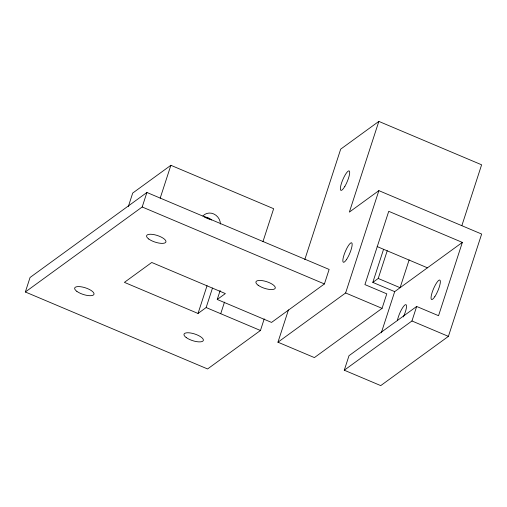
<?xml version="1.0" encoding="UTF-8"?>
<svg xmlns="http://www.w3.org/2000/svg" width="507" height="507" viewBox="0 0 507 507"><rect width="100%" height="100%" fill="white"/><g stroke="black" fill="none" stroke-linecap="round" stroke-linejoin="round"><path stroke-width="0.76" d="M264.223 318.878L260.452 330.488L207.585 368.957L25.35 291.988L30.065 277.475L146.903 192.47L329.132 269.439L324.417 283.952L271.549 322.42L217.243 299.479L220.171 290.473M128.334 206.533L132.707 193.066L170.872 165.295L273.653 208.707L262.956 241.624M25.35 291.988L142.188 206.983L146.903 192.47M160.174 198.212L170.872 165.295M217.243 299.479L225.362 293.572L151.745 262.474L124.405 282.367L198.028 313.459L207.052 285.688M198.028 313.459L206.146 307.553L212.49 288.033M220.722 313.713L224.5 302.102M461.89 225.526L481.618 164.8L378.843 121.395L349.367 212.103L378.868 190.638L481.65 234.05L448.403 336.375L380.732 385.605L344.278 370.211L349 355.699L416.665 306.462L438.542 315.703L462.352 242.403L388.736 211.311L364.92 284.604L386.784 293.845L382.069 308.357L314.403 357.593L277.956 342.2L288.451 309.897M304.802 259.571L340.679 149.159L378.843 121.395M277.956 342.2L345.622 292.964L378.868 190.638M462.352 242.403L394.687 291.639L372.81 282.399L383.558 249.33M372.81 282.399L378.228 278.463L387.259 250.654M381.321 332.776L394.687 291.639M409.136 259.895L400.099 287.703L378.228 278.463M344.278 370.211L411.95 320.975L416.665 306.462M377.145 246.567L427.439 267.81M205.183 217.452L209.556 219.297M142.188 206.983L324.417 283.952M345.622 292.964L382.069 308.357M411.95 320.975L448.403 336.375M206.146 307.553L260.452 330.488M202.889 215.976A10.565 9.627 54 0 1 213.846 213.992A10.565 9.627 54 0 1 220.431 224.05M204.264 216.977A10.565 9.627 54 0 1 211.52 220.038M397.38 320.716A10.565 2.402 -67.1 0 1 405.08 304.865A10.565 2.402 -67.1 0 1 403.376 316.907M76.855 291.354A10.159 3.492 18 0 0 93.453 294.992A10.159 3.492 18 0 0 82.717 287.089A10.159 3.492 18 0 0 76.855 291.354M186.189 337.535A10.159 3.492 18 0 0 202.794 341.173A10.159 3.492 18 0 0 192.064 333.27A10.159 3.492 18 0 0 186.189 337.535M258.114 285.207A10.159 3.492 18 0 0 274.712 288.844A10.159 3.492 18 0 0 263.976 280.941A10.159 3.492 18 0 0 258.114 285.207M148.773 239.025A10.159 3.492 18 0 0 165.371 242.669A10.159 3.492 18 0 0 154.635 234.76A10.159 3.492 18 0 0 148.773 239.025M434.803 296.677A10.565 2.402 -67.1 0 0 440.108 280.339A10.565 2.402 -67.1 0 0 432.179 292.349A10.565 2.402 -67.1 0 0 434.803 296.677M344.861 186.342A10.565 2.402 -67.1 0 0 349.139 170.91A10.565 2.402 -67.1 0 0 341.065 184.649A10.565 2.402 -67.1 0 0 344.861 186.342M346.433 259.666A10.565 2.402 -67.1 0 0 351.959 243.183A10.565 2.402 -67.1 0 0 344.088 254.755A10.565 2.402 -67.1 0 0 346.433 259.666"/></g></svg>
